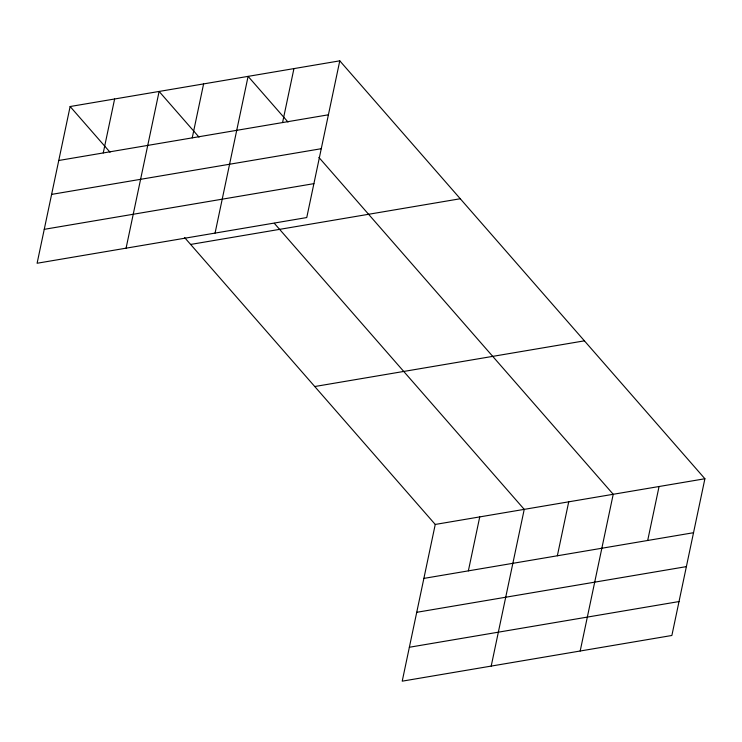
<?xml version="1.0" encoding="UTF-8"?>
<svg xmlns="http://www.w3.org/2000/svg" width="742" height="742" viewBox="0 0 742 742"><rect width="100%" height="100%" fill="white"/><g stroke="black" fill="none" stroke-linecap="round" stroke-linejoin="round"><path stroke-width="1.11" d="M70.128 106.523L37.1 263.252L306.752 217.554L339.78 60.835L70.128 106.523L110.039 152.212M103.249 152.945L114.62 98.992M126.084 248.171L159.113 91.451L199.023 137.131M192.234 137.864L203.605 83.911M215.069 233.09L248.097 76.37L288.007 122.05M282.572 122.56L293.943 68.607M184.591 237.542L435.248 524.446L402.22 681.165L671.872 635.477L704.9 478.748L339.78 60.835M468.369 570.858L479.74 516.905M491.204 666.084L524.232 509.364L274.327 223.323M557.353 555.786L568.724 501.824M580.188 651.012L613.217 494.283L318.884 157.397M647.692 540.473L659.063 486.52M58.757 160.485L328.409 114.797M51.606 194.395L321.267 148.706M44.251 229.334L313.903 183.645M190.62 244.443L460.272 198.745M314.756 386.526L584.408 340.838M435.248 524.446L704.9 478.748M423.877 578.398L693.529 532.71M416.726 612.308L686.387 566.619M409.361 647.256L679.023 601.558"/></g></svg>
